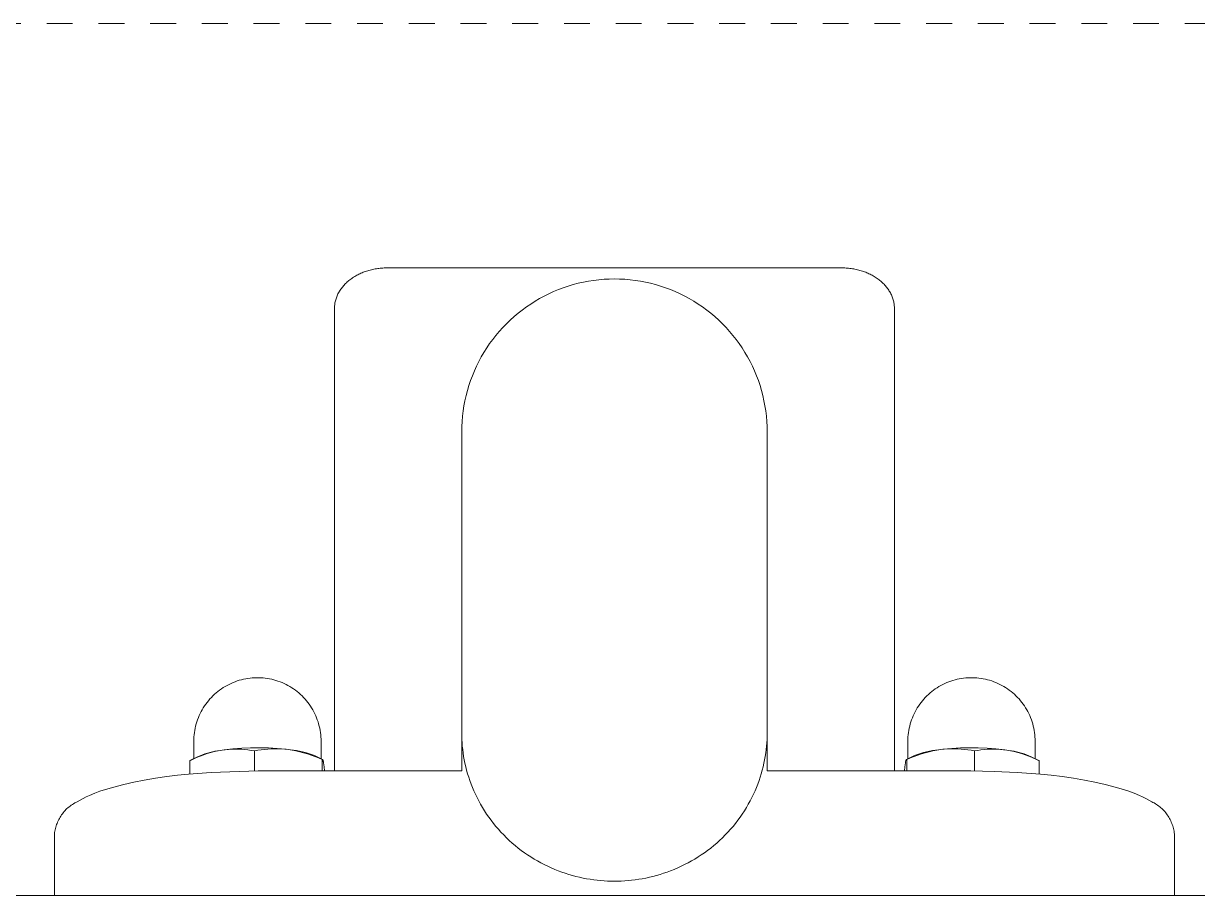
# Model space of a CAD drawing. Header units: inches. Extents: x -9 to 187, y -3 to 135.
# Drawn here: x 43 to 47.539, y 72.326 to 75.696 of the extents above; entities that cross this region are included whole.
import ezdxf

# ---------------------------------------------------------------- set-up
doc = ezdxf.new("R2010")
doc.units = ezdxf.units.IN
doc.linetypes.add('HIDDEN', pattern=[1.905, 1.27, -0.635])
doc.layers.add('ZANO_R', color=7, linetype='Continuous', lineweight=0)
doc.layers.add('ZANO_R_przerywana', color=250, linetype='HIDDEN', lineweight=0)

msp = doc.modelspace()

# ---------------------------------------------------------------- linework, layer by layer
at = {"layer": 'ZANO_R'}
for p, q in [((44.26862, 74.71082), (44.27241, 74.71341)), ((44.27241, 74.71341), (44.27625, 74.71592)), ((44.27625, 74.71592), (44.28015, 74.71834)), ((44.28015, 74.71834), (44.28411, 74.72067)), ((44.28411, 74.72067), (44.28811, 74.72291)), ((44.28811, 74.72291), (44.29217, 74.72507)), ((44.29217, 74.72507), (44.29627, 74.72713)), ((44.29627, 74.72713), (44.30042, 74.72911)), ((44.30042, 74.72911), (44.30461, 74.731)), ((44.30461, 74.731), (44.30883, 74.73281)), ((44.30883, 74.73281), (44.3131, 74.73453)), ((44.3131, 74.73453), (44.31739, 74.73616)), ((44.31739, 74.73616), (44.32172, 74.73771)), ((44.32172, 74.73771), (44.32608, 74.73917)), ((44.32608, 74.73917), (44.33078, 74.74065)), ((44.33078, 74.74065), (44.3355, 74.74202)), ((44.3355, 74.74202), (44.34025, 74.7433)), ((44.34025, 74.7433), (44.34503, 74.74449)), ((44.34503, 74.74449), (44.34983, 74.74557)), ((44.34983, 74.74557), (44.35465, 74.74656)), ((44.35465, 74.74656), (44.35949, 74.74746)), ((44.35949, 74.74746), (44.36434, 74.74826)), ((44.36434, 74.74826), (44.36921, 74.74896)), ((44.36921, 74.74896), (44.3741, 74.74957)), ((44.3741, 74.74957), (44.37899, 74.75009)), ((44.37899, 74.75009), (44.3839, 74.75051)), ((44.3839, 74.75051), (44.38881, 74.75084)), ((44.38881, 74.75084), (44.39372, 74.75107)), ((44.39372, 74.75107), (44.39865, 74.75121)), ((44.39865, 74.75121), (44.40357, 74.75126)), ((44.40357, 74.75126), (44.61264, 74.75126)), ((44.61264, 74.75126), (44.65083, 74.75126)), ((44.65083, 74.75126), (45.91816, 74.75126)), ((45.91816, 74.75126), (45.95636, 74.75126)), ((45.95636, 74.75126), (46.16542, 74.75126)), ((46.16542, 74.75126), (46.17035, 74.75122)), ((46.17035, 74.75122), (46.17527, 74.75108)), ((46.17527, 74.75108), (46.1802, 74.75085)), ((46.1802, 74.75085), (46.18511, 74.75052)), ((46.18511, 74.75052), (46.19002, 74.75009)), ((46.19002, 74.75009), (46.19493, 74.74957)), ((46.19493, 74.74957), (46.19982, 74.74896)), ((46.19982, 74.74896), (46.20469, 74.74825)), ((46.20469, 74.74825), (46.20955, 74.74745)), ((46.20955, 74.74745), (46.21438, 74.74655)), ((46.21438, 74.74655), (46.21919, 74.74556)), ((46.21919, 74.74556), (46.22399, 74.74448)), ((46.22399, 74.74448), (46.22876, 74.7433)), ((46.22876, 74.7433), (46.2335, 74.74202)), ((46.2335, 74.74202), (46.23822, 74.74065)), ((46.23822, 74.74065), (46.24292, 74.73918)), ((46.24292, 74.73918), (46.24727, 74.73771)), ((46.24727, 74.73771), (46.2516, 74.73617)), ((46.2516, 74.73617), (46.2559, 74.73453)), ((46.2559, 74.73453), (46.26016, 74.73281)), ((46.26016, 74.73281), (46.26439, 74.73101)), ((46.26439, 74.73101), (46.26857, 74.72911)), ((46.26857, 74.72911), (46.27272, 74.72713)), ((46.27272, 74.72713), (46.27682, 74.72507)), ((46.27682, 74.72507), (46.28088, 74.72291)), ((46.28088, 74.72291), (46.28489, 74.72067)), ((46.28489, 74.72067), (46.28884, 74.71834)), ((46.28884, 74.71834), (46.29275, 74.71592)), ((46.29275, 74.71592), (46.29659, 74.71341)), ((46.29659, 74.71341), (46.30038, 74.71082)), ((44.22397, 74.66544), (44.2263, 74.6689)), ((44.2263, 74.6689), (44.22873, 74.6723)), ((44.22873, 74.6723), (44.23125, 74.67563)), ((44.23125, 74.67563), (44.23386, 74.67889)), ((44.23386, 74.67889), (44.23656, 74.68207)), ((44.23656, 74.68207), (44.23938, 74.68525)), ((44.23938, 74.68525), (44.24229, 74.68834)), ((44.24229, 74.68834), (44.24527, 74.69137)), ((44.24527, 74.69137), (44.24833, 74.69432)), ((44.24833, 74.69432), (44.25146, 74.69719)), ((44.25146, 74.69719), (44.25466, 74.69999)), ((44.25466, 74.69999), (44.25792, 74.70271)), ((44.25792, 74.70271), (44.26124, 74.70536)), ((44.26124, 74.70536), (44.2649, 74.70813)), ((44.2649, 74.70813), (44.26862, 74.71082)), ((45.04924, 74.65975), (45.06786, 74.66747)), ((45.06786, 74.66747), (45.08675, 74.67454)), ((45.08675, 74.67454), (45.10586, 74.68097)), ((45.10586, 74.68097), (45.12518, 74.68674)), ((45.12518, 74.68674), (45.14468, 74.69185)), ((45.14468, 74.69185), (45.16435, 74.69629)), ((45.16435, 74.69629), (45.18416, 74.70005)), ((45.18416, 74.70005), (45.20409, 74.70314)), ((45.20409, 74.70314), (45.22411, 74.70554)), ((45.22411, 74.70554), (45.2442, 74.70726)), ((45.2442, 74.70726), (45.26434, 74.7083)), ((45.26434, 74.7083), (45.2845, 74.70864)), ((45.2845, 74.70864), (45.30466, 74.7083)), ((45.30466, 74.7083), (45.3248, 74.70726)), ((45.3248, 74.70726), (45.34489, 74.70554)), ((45.34489, 74.70554), (45.36491, 74.70314)), ((45.36491, 74.70314), (45.38483, 74.70005)), ((45.38483, 74.70005), (45.40464, 74.69629)), ((45.40464, 74.69629), (45.42431, 74.69185)), ((45.42431, 74.69185), (45.44382, 74.68674)), ((45.44382, 74.68674), (45.46314, 74.68097)), ((45.46314, 74.68097), (45.48225, 74.67454)), ((45.48225, 74.67454), (45.50113, 74.66747)), ((45.50113, 74.66747), (45.51976, 74.65975)), ((46.30038, 74.71082), (46.3041, 74.70813)), ((46.3041, 74.70813), (46.30776, 74.70535)), ((46.30776, 74.70535), (46.31108, 74.70271)), ((46.31108, 74.70271), (46.31434, 74.69999)), ((46.31434, 74.69999), (46.31754, 74.69719)), ((46.31754, 74.69719), (46.32067, 74.69432)), ((46.32067, 74.69432), (46.32372, 74.69137)), ((46.32372, 74.69137), (46.32671, 74.68835)), ((46.32671, 74.68835), (46.32961, 74.68525)), ((46.32961, 74.68525), (46.33244, 74.68208)), ((46.33244, 74.68208), (46.33513, 74.67889)), ((46.33513, 74.67889), (46.33774, 74.67563)), ((46.33774, 74.67563), (46.34026, 74.6723)), ((46.34026, 74.6723), (46.34269, 74.6689)), ((46.34269, 74.6689), (46.34502, 74.66544)), ((44.20488, 74.62084), (44.20579, 74.62462)), ((44.20579, 74.62462), (44.20685, 74.62853)), ((44.20685, 74.62853), (44.20804, 74.63239)), ((44.20804, 74.63239), (44.20934, 74.63622)), ((44.20934, 74.63622), (44.21077, 74.64001)), ((44.21077, 74.64001), (44.21231, 74.64375)), ((44.21231, 74.64375), (44.21396, 74.64745)), ((44.21396, 74.64745), (44.21571, 74.65109)), ((44.21571, 74.65109), (44.21758, 74.65469)), ((44.21758, 74.65469), (44.2196, 74.65833)), ((44.2196, 74.65833), (44.22174, 74.66192)), ((44.22174, 74.66192), (44.22397, 74.66544)), ((44.96063, 74.6119), (44.97767, 74.62267)), ((44.97767, 74.62267), (44.99508, 74.63285)), ((44.99508, 74.63285), (45.01282, 74.64244)), ((45.01282, 74.64244), (45.03088, 74.6514)), ((45.03088, 74.6514), (45.04924, 74.65975)), ((45.51976, 74.65975), (45.53811, 74.6514)), ((45.53811, 74.6514), (45.55617, 74.64244)), ((45.55617, 74.64244), (45.57392, 74.63285)), ((45.57392, 74.63285), (45.59132, 74.62267)), ((45.59132, 74.62267), (45.60837, 74.6119)), ((46.34502, 74.66544), (46.34726, 74.66192)), ((46.34726, 74.66192), (46.34939, 74.65833)), ((46.34939, 74.65833), (46.35142, 74.65469)), ((46.35142, 74.65469), (46.35328, 74.65109)), ((46.35328, 74.65109), (46.35504, 74.64745)), ((46.35504, 74.64745), (46.35669, 74.64375)), ((46.35669, 74.64375), (46.35823, 74.64001)), ((46.35823, 74.64001), (46.35965, 74.63622)), ((46.35965, 74.63622), (46.36096, 74.63239)), ((46.36096, 74.63239), (46.36214, 74.62853)), ((46.36214, 74.62853), (46.36321, 74.62462)), ((46.36321, 74.62462), (46.36411, 74.62084)), ((44.20188, 74.59379), (44.20195, 74.59769)), ((44.20188, 73.37339), (44.20188, 74.59379)), ((44.20195, 74.59769), (44.20214, 74.60158)), ((44.20214, 74.60158), (44.20244, 74.60546)), ((44.20244, 74.60546), (44.20287, 74.60933)), ((44.20287, 74.60933), (44.20342, 74.61318)), ((44.20342, 74.61318), (44.20409, 74.61702)), ((44.20409, 74.61702), (44.20488, 74.62084)), ((44.91183, 74.57619), (44.92769, 74.58865)), ((44.92769, 74.58865), (44.94396, 74.60056)), ((44.94396, 74.60056), (44.96063, 74.6119)), ((45.60837, 74.6119), (45.62504, 74.60056)), ((45.62504, 74.60056), (45.64131, 74.58865)), ((45.64131, 74.58865), (45.65716, 74.57619)), ((46.36411, 74.62084), (46.3649, 74.61702)), ((46.3649, 74.61702), (46.36557, 74.61318)), ((46.36557, 74.61318), (46.36612, 74.60933)), ((46.36612, 74.60933), (46.36655, 74.60546)), ((46.36655, 74.60546), (46.36686, 74.60158)), ((46.36686, 74.60158), (46.36705, 74.59769)), ((46.36705, 74.59769), (46.36711, 74.59379)), ((46.36711, 73.37339), (46.36711, 74.59379)), ((44.85293, 74.52118), (44.86694, 74.53568)), ((44.86694, 74.53568), (44.88144, 74.5497)), ((44.88144, 74.5497), (44.89641, 74.5632)), ((44.89641, 74.5632), (44.91183, 74.57619)), ((45.65716, 74.57619), (45.67259, 74.5632)), ((45.67259, 74.5632), (45.68756, 74.5497)), ((45.68756, 74.5497), (45.70205, 74.53568)), ((45.70205, 74.53568), (45.71607, 74.52118)), ((44.81397, 74.47494), (44.82643, 74.49079)), ((44.82643, 74.49079), (44.83942, 74.50621)), ((44.83942, 74.50621), (44.85293, 74.52118)), ((45.71607, 74.52118), (45.72958, 74.50621)), ((45.72958, 74.50621), (45.74257, 74.49079)), ((45.74257, 74.49079), (45.75502, 74.47494)), ((44.77995, 74.42495), (44.79072, 74.44199)), ((44.79072, 74.44199), (44.80206, 74.45866)), ((44.80206, 74.45866), (44.81397, 74.47494)), ((45.75502, 74.47494), (45.76693, 74.45866)), ((45.76693, 74.45866), (45.77828, 74.44199)), ((45.77828, 74.44199), (45.78905, 74.42495)), ((44.76019, 74.3898), (44.76977, 74.40754)), ((44.76977, 74.40754), (44.77995, 74.42495)), ((45.78905, 74.42495), (45.79923, 74.40754)), ((45.79923, 74.40754), (45.80881, 74.3898)), ((44.73515, 74.33476), (44.74287, 74.35339)), ((44.74287, 74.35339), (44.75122, 74.37174)), ((44.75122, 74.37174), (44.76019, 74.3898)), ((45.80881, 74.3898), (45.81778, 74.37174)), ((45.81778, 74.37174), (45.82613, 74.35339)), ((45.82613, 74.35339), (45.83384, 74.33476)), ((44.72165, 74.29676), (44.72808, 74.31588)), ((44.72808, 74.31588), (44.73515, 74.33476)), ((45.83384, 74.33476), (45.84092, 74.31588)), ((45.84092, 74.31588), (45.84734, 74.29676)), ((44.71077, 74.25794), (44.71588, 74.27744)), ((44.71588, 74.27744), (44.72165, 74.29676)), ((45.84734, 74.29676), (45.85312, 74.27744)), ((45.85312, 74.27744), (45.85822, 74.25794)), ((44.69948, 74.19853), (44.70257, 74.21846)), ((44.70257, 74.21846), (44.70633, 74.23827)), ((44.70633, 74.23827), (44.71077, 74.25794)), ((45.85822, 74.25794), (45.86266, 74.23827)), ((45.86266, 74.23827), (45.86643, 74.21846)), ((45.86643, 74.21846), (45.86951, 74.19853)), ((44.69536, 74.15842), (44.69708, 74.17851)), ((44.69708, 74.17851), (44.69948, 74.19853)), ((45.86951, 74.19853), (45.87192, 74.17851)), ((45.87192, 74.17851), (45.87364, 74.15842)), ((44.69398, 74.11813), (44.69433, 74.13829)), ((44.69433, 74.13829), (44.69536, 74.15842)), ((45.87364, 74.15842), (45.87467, 74.13829)), ((45.87467, 74.13829), (45.87501, 74.11813)), ((44.69398, 74.11813), (44.69398, 74.11805)), ((44.69398, 74.11807), (44.69398, 74.11679)), ((44.69398, 74.11679), (44.69398, 74.11664)), ((44.69398, 74.11664), (44.69398, 74.11612)), ((44.69398, 74.11612), (44.69398, 74.11604)), ((44.69398, 74.11604), (44.69398, 74.11513)), ((44.69398, 74.11513), (44.69398, 74.1128)), ((44.69398, 74.1128), (44.69398, 72.95438)), ((45.87501, 74.11809), (45.87501, 74.11805)), ((45.87501, 74.11807), (45.87501, 74.11679)), ((45.87501, 74.11679), (45.87501, 74.11664)), ((45.87501, 74.11664), (45.87501, 74.11612)), ((45.87501, 74.11612), (45.87501, 74.11604)), ((45.87501, 74.11604), (45.87501, 74.11513)), ((45.87501, 74.11513), (45.87501, 74.1128)), ((45.87501, 74.1128), (45.87501, 72.95438)), ((44.20188, 72.80698), (44.20188, 73.37339)), ((46.36711, 72.80698), (46.36711, 73.37339)), ((43.75808, 73.11967), (43.76502, 73.12461)), ((43.76502, 73.12461), (43.77214, 73.12931)), ((43.77214, 73.12931), (43.77941, 73.13376)), ((43.77941, 73.13376), (43.78683, 73.13795)), ((43.78683, 73.13795), (43.79439, 73.14188)), ((43.79439, 73.14188), (43.80208, 73.14555)), ((43.80208, 73.14555), (43.80989, 73.14895)), ((43.80989, 73.14895), (43.81782, 73.15208)), ((43.81782, 73.15208), (43.82585, 73.15493)), ((43.82585, 73.15493), (43.83397, 73.1575)), ((43.83397, 73.1575), (43.84218, 73.15979)), ((43.84218, 73.15979), (43.85047, 73.16179)), ((43.85047, 73.16179), (43.85882, 73.16351)), ((43.85882, 73.16351), (43.86722, 73.16493)), ((43.86722, 73.16493), (43.87557, 73.16606)), ((43.87557, 73.16606), (43.88396, 73.16689)), ((43.88396, 73.16689), (43.89237, 73.16744)), ((43.89237, 73.16744), (43.9008, 73.1677)), ((43.9008, 73.1677), (43.90923, 73.16767)), ((43.90923, 73.16767), (43.91765, 73.16735)), ((43.91765, 73.16735), (43.92606, 73.16674)), ((43.92606, 73.16674), (43.93444, 73.16585)), ((43.93444, 73.16585), (43.94279, 73.16467)), ((43.94279, 73.16467), (43.95109, 73.1632)), ((43.95109, 73.1632), (43.95934, 73.16145)), ((43.95934, 73.16145), (43.96752, 73.15942)), ((43.96752, 73.15942), (43.97563, 73.15711)), ((43.97563, 73.15711), (43.98365, 73.15452)), ((43.98365, 73.15452), (43.99158, 73.15166)), ((43.99158, 73.15166), (43.99946, 73.14851)), ((43.99946, 73.14851), (44.00723, 73.14509)), ((44.00723, 73.14509), (44.01487, 73.1414)), ((44.01487, 73.1414), (44.02239, 73.13745)), ((44.02239, 73.13745), (44.02976, 73.13324)), ((44.02976, 73.13324), (44.03698, 73.12878)), ((44.03698, 73.12878), (44.04405, 73.12408)), ((44.04405, 73.12408), (44.05094, 73.11913)), ((46.51805, 73.11913), (46.52495, 73.12408)), ((46.52495, 73.12408), (46.53201, 73.12878)), ((46.53201, 73.12878), (46.53924, 73.13324)), ((46.53924, 73.13324), (46.54661, 73.13745)), ((46.54661, 73.13745), (46.55412, 73.1414)), ((46.55412, 73.1414), (46.56177, 73.14509)), ((46.56177, 73.14509), (46.56953, 73.14851)), ((46.56953, 73.14851), (46.57741, 73.15166)), ((46.57741, 73.15166), (46.58534, 73.15452)), ((46.58534, 73.15452), (46.59337, 73.15711)), ((46.59337, 73.15711), (46.60147, 73.15942)), ((46.60147, 73.15942), (46.60966, 73.16145)), ((46.60966, 73.16145), (46.6179, 73.1632)), ((46.6179, 73.1632), (46.6262, 73.16467)), ((46.6262, 73.16467), (46.63455, 73.16585)), ((46.63455, 73.16585), (46.64293, 73.16674)), ((46.64293, 73.16674), (46.65134, 73.16735)), ((46.65134, 73.16735), (46.65977, 73.16767)), ((46.65977, 73.16767), (46.6682, 73.1677)), ((46.6682, 73.1677), (46.67662, 73.16744)), ((46.67662, 73.16744), (46.68503, 73.16689)), ((46.68503, 73.16689), (46.69342, 73.16606)), ((46.69342, 73.16606), (46.70178, 73.16493)), ((46.70178, 73.16493), (46.71018, 73.16351)), ((46.71018, 73.16351), (46.71853, 73.16179)), ((46.71853, 73.16179), (46.72681, 73.15979)), ((46.72681, 73.15979), (46.73502, 73.1575)), ((46.73502, 73.1575), (46.74314, 73.15493)), ((46.74314, 73.15493), (46.75118, 73.15208)), ((46.75118, 73.15208), (46.7591, 73.14895)), ((46.7591, 73.14895), (46.76692, 73.14555)), ((46.76692, 73.14555), (46.77461, 73.14188)), ((46.77461, 73.14188), (46.78217, 73.13795)), ((46.78217, 73.13795), (46.78959, 73.13376)), ((46.78959, 73.13376), (46.79686, 73.12931)), ((46.79686, 73.12931), (46.80397, 73.12461)), ((46.80397, 73.12461), (46.81092, 73.11967)), ((43.70948, 73.07216), (43.71481, 73.07881)), ((43.71481, 73.07881), (43.72037, 73.08528)), ((43.72037, 73.08528), (43.72614, 73.09154)), ((43.72614, 73.09154), (43.73213, 73.0976)), ((43.73213, 73.0976), (43.73833, 73.10346)), ((43.73833, 73.10346), (43.74472, 73.10909)), ((43.74472, 73.10909), (43.75131, 73.1145)), ((43.75131, 73.1145), (43.75808, 73.11967)), ((44.05094, 73.11913), (44.05767, 73.11395)), ((44.05767, 73.11395), (44.06421, 73.10854)), ((44.06421, 73.10854), (44.07056, 73.10291)), ((44.07056, 73.10291), (44.07671, 73.09706)), ((44.07671, 73.09706), (44.08266, 73.091)), ((44.08266, 73.091), (44.08839, 73.08474)), ((44.08839, 73.08474), (44.09391, 73.07829)), ((46.47509, 73.07829), (46.4806, 73.08474)), ((46.4806, 73.08474), (46.48634, 73.091)), ((46.48634, 73.091), (46.49228, 73.09706)), ((46.49228, 73.09706), (46.49844, 73.10291)), ((46.49844, 73.10291), (46.50479, 73.10854)), ((46.50479, 73.10854), (46.51133, 73.11395)), ((46.51133, 73.11395), (46.51805, 73.11913)), ((46.81092, 73.11967), (46.81768, 73.1145)), ((46.81768, 73.1145), (46.82427, 73.10909)), ((46.82427, 73.10909), (46.83067, 73.10346)), ((46.83067, 73.10346), (46.83686, 73.0976)), ((46.83686, 73.0976), (46.84285, 73.09154)), ((46.84285, 73.09154), (46.84863, 73.08528)), ((46.84863, 73.08528), (46.85418, 73.07881)), ((46.85418, 73.07881), (46.85951, 73.07216)), ((43.68262, 73.02876), (43.68646, 73.03637)), ((43.68646, 73.03637), (43.69057, 73.04384)), ((43.69057, 73.04384), (43.69492, 73.05116)), ((43.69492, 73.05116), (43.69953, 73.05833)), ((43.69953, 73.05833), (43.70439, 73.06533)), ((43.70439, 73.06533), (43.70948, 73.07216)), ((44.09391, 73.07829), (44.0992, 73.07165)), ((44.0992, 73.07165), (44.10425, 73.06483)), ((44.10425, 73.06483), (44.10907, 73.05785)), ((44.10907, 73.05785), (44.11365, 73.0507)), ((44.11365, 73.0507), (44.11797, 73.04339)), ((44.11797, 73.04339), (44.12205, 73.03595)), ((44.12205, 73.03595), (44.12586, 73.02836)), ((46.44314, 73.02836), (46.44695, 73.03595)), ((46.44695, 73.03595), (46.45102, 73.04339)), ((46.45102, 73.04339), (46.45535, 73.0507)), ((46.45535, 73.0507), (46.45992, 73.05785)), ((46.45992, 73.05785), (46.46474, 73.06483)), ((46.46474, 73.06483), (46.4698, 73.07165)), ((46.4698, 73.07165), (46.47509, 73.07829)), ((46.85951, 73.07216), (46.86461, 73.06533)), ((46.86461, 73.06533), (46.86946, 73.05833)), ((46.86946, 73.05833), (46.87407, 73.05116)), ((46.87407, 73.05116), (46.87843, 73.04384)), ((46.87843, 73.04384), (46.88253, 73.03637)), ((46.88253, 73.03637), (46.88637, 73.02876)), ((43.66529, 72.98075), (43.66748, 72.98898)), ((43.66748, 72.98898), (43.66995, 72.99714)), ((43.66995, 72.99714), (43.67271, 73.0052)), ((43.67271, 73.0052), (43.67574, 73.01317)), ((43.67574, 73.01317), (43.67905, 73.02102)), ((43.67905, 73.02102), (43.68262, 73.02876)), ((44.12586, 73.02836), (44.12941, 73.02065)), ((44.12941, 73.02065), (44.13269, 73.01282)), ((44.13269, 73.01282), (44.13569, 73.00488)), ((44.13569, 73.00488), (44.13843, 72.99685)), ((44.13843, 72.99685), (44.14088, 72.98872)), ((44.14088, 72.98872), (44.14305, 72.98052)), ((46.42594, 72.98052), (46.42811, 72.98872)), ((46.42811, 72.98872), (46.43057, 72.99685)), ((46.43057, 72.99685), (46.4333, 73.00488)), ((46.4333, 73.00488), (46.43631, 73.01282)), ((46.43631, 73.01282), (46.43959, 73.02065)), ((46.43959, 73.02065), (46.44314, 73.02836)), ((46.88637, 73.02876), (46.88995, 73.02102)), ((46.88995, 73.02102), (46.89325, 73.01317)), ((46.89325, 73.01317), (46.89629, 73.0052)), ((46.89629, 73.0052), (46.89904, 72.99714)), ((46.89904, 72.99714), (46.90151, 72.98898)), ((46.90151, 72.98898), (46.9037, 72.98075)), ((43.65869, 72.9387), (43.65942, 72.94719)), ((43.65942, 72.94719), (43.66045, 72.95565)), ((43.66045, 72.95565), (43.66178, 72.96407)), ((43.66178, 72.96407), (43.66339, 72.97244)), ((43.66339, 72.97244), (43.66529, 72.98075)), ((44.14305, 72.98052), (44.14494, 72.97224)), ((44.14494, 72.97224), (44.14654, 72.96391)), ((44.14654, 72.96391), (44.14785, 72.95552)), ((44.14785, 72.95552), (44.14888, 72.94709)), ((44.14888, 72.94709), (44.14961, 72.93864)), ((44.69413, 72.94166), (44.69398, 72.95438)), ((44.69398, 72.80698), (44.69398, 72.94382)), ((45.87501, 72.95438), (45.87487, 72.94166)), ((45.87501, 72.80698), (45.87501, 72.94382)), ((46.41939, 72.93864), (46.42012, 72.94709)), ((46.42012, 72.94709), (46.42114, 72.95552)), ((46.42114, 72.95552), (46.42245, 72.96391)), ((46.42245, 72.96391), (46.42406, 72.97224)), ((46.42406, 72.97224), (46.42594, 72.98052)), ((46.9037, 72.98075), (46.9056, 72.97244)), ((46.9056, 72.97244), (46.90722, 72.96407)), ((46.90722, 72.96407), (46.90854, 72.95565)), ((46.90854, 72.95565), (46.90957, 72.94719)), ((46.90957, 72.94719), (46.91031, 72.9387)), ((43.6581, 72.92167), (43.65824, 72.93019)), ((43.6581, 72.85452), (43.6581, 72.92167)), ((43.65824, 72.93019), (43.65869, 72.9387)), ((43.87787, 72.89681), (43.91216, 72.89714)), ((43.91216, 72.89714), (43.94644, 72.8963)), ((44.14961, 72.93864), (44.15005, 72.93016)), ((44.15005, 72.93016), (44.15019, 72.92167)), ((44.15019, 72.92167), (44.15019, 72.85452)), ((44.69457, 72.92882), (44.69413, 72.94166)), ((44.69531, 72.91589), (44.69457, 72.92882)), ((44.69637, 72.90287), (44.69531, 72.91589)), ((44.69774, 72.88977), (44.69637, 72.90287)), ((45.87262, 72.90287), (45.87125, 72.88977)), ((45.87368, 72.91589), (45.87262, 72.90287)), ((45.87443, 72.92882), (45.87368, 72.91589)), ((45.87487, 72.94166), (45.87443, 72.92882)), ((46.4188, 72.92167), (46.41895, 72.93016)), ((46.4188, 72.85452), (46.4188, 72.92167)), ((46.41895, 72.93016), (46.41939, 72.93864)), ((46.65683, 72.89714), (46.62255, 72.8963)), ((46.69112, 72.89681), (46.65683, 72.89714)), ((46.91031, 72.9387), (46.91075, 72.93019)), ((46.91075, 72.93019), (46.9109, 72.92167)), ((46.9109, 72.92167), (46.9109, 72.85452)), ((43.65575, 72.85292), (43.64256, 72.84651)), ((43.6431, 72.84692), (43.67295, 72.86204)), ((43.66915, 72.85888), (43.65575, 72.85292)), ((43.68274, 72.8644), (43.66915, 72.85888)), ((43.67295, 72.86204), (43.68218, 72.86595)), ((43.68218, 72.86595), (43.69153, 72.86956)), ((43.69651, 72.86945), (43.68274, 72.8644)), ((43.69153, 72.86956), (43.70099, 72.87288)), ((43.71044, 72.87404), (43.69651, 72.86945)), ((43.70099, 72.87288), (43.71055, 72.8759)), ((43.72451, 72.87816), (43.71044, 72.87404)), ((43.71055, 72.8759), (43.7202, 72.87861)), ((43.7202, 72.87861), (43.72993, 72.88102)), ((43.73872, 72.8818), (43.72451, 72.87816)), ((43.72993, 72.88102), (43.73973, 72.88313)), ((43.75304, 72.88497), (43.73872, 72.8818)), ((43.73973, 72.88313), (43.7496, 72.88492)), ((43.7496, 72.88492), (43.75951, 72.8864)), ((43.76745, 72.88766), (43.75304, 72.88497)), ((43.77991, 72.88922), (43.76745, 72.88766)), ((43.77536, 72.88881), (43.80943, 72.89264)), ((43.79241, 72.89036), (43.77991, 72.88922)), ((43.80494, 72.89108), (43.79241, 72.89036)), ((43.81748, 72.89139), (43.80494, 72.89108)), ((43.80943, 72.89264), (43.84362, 72.89531)), ((43.83004, 72.89127), (43.81748, 72.89139)), ((43.84258, 72.89074), (43.83004, 72.89127)), ((43.85509, 72.88979), (43.84258, 72.89074)), ((43.84362, 72.89531), (43.87787, 72.89681)), ((43.86757, 72.88842), (43.85509, 72.88979)), ((43.87999, 72.88663), (43.86757, 72.88842)), ((43.89235, 72.88443), (43.87999, 72.88663)), ((43.90526, 72.88687), (43.89235, 72.88443)), ((43.89235, 72.88443), (43.89235, 72.80695)), ((43.91825, 72.8889), (43.90526, 72.88687)), ((43.9313, 72.89051), (43.91825, 72.8889)), ((43.94439, 72.89171), (43.9313, 72.89051)), ((43.95752, 72.89249), (43.94439, 72.89171)), ((43.94644, 72.8963), (43.98067, 72.89429)), ((43.97066, 72.89285), (43.95752, 72.89249)), ((43.9838, 72.89279), (43.97066, 72.89285)), ((43.98067, 72.89429), (44.01481, 72.89111)), ((43.99694, 72.89232), (43.9838, 72.89279)), ((44.01006, 72.89142), (43.99694, 72.89232)), ((44.02314, 72.89011), (44.01006, 72.89142)), ((44.03816, 72.88773), (44.02314, 72.89011)), ((44.03149, 72.88901), (44.04337, 72.88758)), ((44.0531, 72.88486), (44.03816, 72.88773)), ((44.04337, 72.88758), (44.0552, 72.88576)), ((44.06793, 72.88151), (44.0531, 72.88486)), ((44.0552, 72.88576), (44.06696, 72.88354)), ((44.06696, 72.88354), (44.07863, 72.88092)), ((44.08265, 72.87767), (44.06793, 72.88151)), ((44.07863, 72.88092), (44.09021, 72.87791)), ((44.09723, 72.87336), (44.08265, 72.87767)), ((44.09021, 72.87791), (44.10169, 72.87452)), ((44.11167, 72.86857), (44.09723, 72.87336)), ((44.10169, 72.87452), (44.11304, 72.87074)), ((44.12594, 72.86332), (44.11167, 72.86857)), ((44.11304, 72.87074), (44.12426, 72.86657)), ((44.12426, 72.86657), (44.13533, 72.86204)), ((44.14003, 72.8576), (44.12594, 72.86332)), ((44.13533, 72.86204), (44.15538, 72.85189)), ((44.15393, 72.85142), (44.14003, 72.8576)), ((44.15429, 72.85172), (44.15425, 72.85169)), ((44.15434, 72.85175), (44.15429, 72.85172)), ((44.15438, 72.85178), (44.15434, 72.85175)), ((44.15443, 72.85181), (44.15438, 72.85178)), ((44.15447, 72.85183), (44.15443, 72.85181)), ((44.1545, 72.85184), (44.15447, 72.85183)), ((44.15452, 72.85185), (44.1545, 72.85184)), ((44.15454, 72.85186), (44.15452, 72.85185)), ((44.15456, 72.85187), (44.15454, 72.85186)), ((44.15459, 72.85188), (44.15456, 72.85187)), ((44.15461, 72.85189), (44.15459, 72.85188)), ((44.15463, 72.8519), (44.15461, 72.85189)), ((44.15465, 72.85191), (44.15463, 72.8519)), ((44.15468, 72.85191), (44.15465, 72.85191)), ((44.1547, 72.85192), (44.15468, 72.85191)), ((44.15472, 72.85193), (44.1547, 72.85192)), ((44.15475, 72.85193), (44.15472, 72.85193)), ((44.15477, 72.85194), (44.15475, 72.85193)), ((44.15479, 72.85194), (44.15477, 72.85194)), ((44.15481, 72.85195), (44.15479, 72.85194)), ((44.15484, 72.85195), (44.15481, 72.85195)), ((44.15486, 72.85195), (44.15484, 72.85195)), ((44.15488, 72.85196), (44.15486, 72.85195)), ((44.1549, 72.85196), (44.15488, 72.85196)), ((44.15493, 72.85196), (44.1549, 72.85196)), ((44.15495, 72.85196), (44.15493, 72.85196)), ((44.15497, 72.85196), (44.15495, 72.85196)), ((44.155, 72.85196), (44.15497, 72.85196)), ((44.15502, 72.85196), (44.155, 72.85196)), ((44.15504, 72.85196), (44.15502, 72.85196)), ((44.15506, 72.85196), (44.15504, 72.85196)), ((44.15509, 72.85196), (44.15506, 72.85196)), ((44.15511, 72.85196), (44.15509, 72.85196)), ((44.15513, 72.85195), (44.15511, 72.85196)), ((44.15515, 72.85195), (44.15513, 72.85195)), ((44.15518, 72.85194), (44.15515, 72.85195)), ((44.1552, 72.85194), (44.15518, 72.85194)), ((44.15522, 72.85194), (44.1552, 72.85194)), ((44.15525, 72.85193), (44.15522, 72.85194)), ((44.15527, 72.85192), (44.15525, 72.85193)), ((44.15529, 72.85192), (44.15527, 72.85192)), ((44.15531, 72.85191), (44.15529, 72.85192)), ((44.15534, 72.8519), (44.15531, 72.85191)), ((44.15536, 72.85189), (44.15534, 72.8519)), ((44.15538, 72.85188), (44.15536, 72.85189)), ((44.1554, 72.85187), (44.15538, 72.85188)), ((44.15543, 72.85186), (44.1554, 72.85187)), ((44.15545, 72.85185), (44.15543, 72.85186)), ((44.15547, 72.85184), (44.15545, 72.85185)), ((44.1555, 72.85183), (44.15547, 72.85184)), ((44.15552, 72.85182), (44.1555, 72.85183)), ((44.15554, 72.8518), (44.15552, 72.85182)), ((44.15556, 72.85179), (44.15554, 72.8518)), ((44.15559, 72.85178), (44.15556, 72.85179)), ((44.15561, 72.85176), (44.15559, 72.85178)), ((44.15566, 72.85173), (44.15561, 72.85176)), ((44.1557, 72.8517), (44.15566, 72.85173)), ((44.69944, 72.87659), (44.69774, 72.88977)), ((44.70147, 72.86336), (44.69944, 72.87659)), ((44.70384, 72.85007), (44.70147, 72.86336)), ((45.86752, 72.86336), (45.86515, 72.85007)), ((45.86955, 72.87659), (45.86752, 72.86336)), ((45.87125, 72.88977), (45.86955, 72.87659)), ((46.41329, 72.8517), (46.41334, 72.85173)), ((46.41334, 72.85173), (46.41338, 72.85176)), ((46.41338, 72.85176), (46.41341, 72.85178)), ((46.41341, 72.85178), (46.41343, 72.85179)), ((46.41343, 72.85179), (46.41345, 72.8518)), ((46.41345, 72.8518), (46.41348, 72.85182)), ((46.41348, 72.85182), (46.4135, 72.85183)), ((46.4135, 72.85183), (46.41352, 72.85184)), ((46.41352, 72.85184), (46.41354, 72.85185)), ((46.41354, 72.85185), (46.41357, 72.85186)), ((46.41357, 72.85186), (46.41359, 72.85187)), ((46.41359, 72.85187), (46.41361, 72.85188)), ((46.41361, 72.85189), (46.43366, 72.86204)), ((46.41361, 72.85188), (46.41364, 72.85189)), ((46.41364, 72.85189), (46.41366, 72.8519)), ((46.41366, 72.8519), (46.41368, 72.85191)), ((46.41368, 72.85191), (46.4137, 72.85192)), ((46.4137, 72.85192), (46.41373, 72.85192)), ((46.41373, 72.85192), (46.41375, 72.85193)), ((46.41375, 72.85193), (46.41377, 72.85194)), ((46.41377, 72.85194), (46.41379, 72.85194)), ((46.41379, 72.85194), (46.41382, 72.85194)), ((46.41382, 72.85194), (46.41384, 72.85195)), ((46.41384, 72.85195), (46.41386, 72.85195)), ((46.41386, 72.85195), (46.41389, 72.85196)), ((46.41389, 72.85196), (46.41391, 72.85196)), ((46.41391, 72.85196), (46.41393, 72.85196)), ((46.41393, 72.85196), (46.41395, 72.85196)), ((46.41395, 72.85196), (46.41398, 72.85196)), ((46.41398, 72.85196), (46.414, 72.85196)), ((46.414, 72.85196), (46.41402, 72.85196)), ((46.41402, 72.85196), (46.41404, 72.85196)), ((46.41404, 72.85196), (46.41407, 72.85196)), ((46.41407, 72.85196), (46.41409, 72.85196)), ((46.41409, 72.85196), (46.41411, 72.85196)), ((46.41411, 72.85196), (46.41414, 72.85195)), ((46.41414, 72.85195), (46.41416, 72.85195)), ((46.41416, 72.85195), (46.41418, 72.85195)), ((46.41418, 72.85195), (46.4142, 72.85194)), ((46.4142, 72.85194), (46.41423, 72.85194)), ((46.41423, 72.85194), (46.41425, 72.85193)), ((46.41425, 72.85193), (46.41427, 72.85193)), ((46.41427, 72.85193), (46.41429, 72.85192)), ((46.41429, 72.85192), (46.41432, 72.85191)), ((46.41432, 72.85191), (46.41434, 72.85191)), ((46.41434, 72.85191), (46.41436, 72.8519)), ((46.41436, 72.8519), (46.41438, 72.85189)), ((46.41438, 72.85189), (46.41441, 72.85188)), ((46.41441, 72.85188), (46.41443, 72.85187)), ((46.41443, 72.85187), (46.41445, 72.85186)), ((46.41445, 72.85186), (46.41448, 72.85185)), ((46.41448, 72.85185), (46.4145, 72.85184)), ((46.4145, 72.85184), (46.41452, 72.85183)), ((46.41452, 72.85183), (46.41457, 72.85181)), ((46.41457, 72.85181), (46.41461, 72.85178)), ((46.41461, 72.85178), (46.41466, 72.85175)), ((46.41466, 72.85175), (46.4147, 72.85172)), ((46.4147, 72.85172), (46.41475, 72.85169)), ((46.41506, 72.85142), (46.42896, 72.8576)), ((46.42896, 72.8576), (46.44305, 72.86332)), ((46.44473, 72.86657), (46.43366, 72.86204)), ((46.44305, 72.86332), (46.45733, 72.86857)), ((46.45595, 72.87074), (46.44473, 72.86657)), ((46.46731, 72.87452), (46.45595, 72.87074)), ((46.45733, 72.86857), (46.47176, 72.87336)), ((46.47878, 72.87791), (46.46731, 72.87452)), ((46.47176, 72.87336), (46.48635, 72.87767)), ((46.49036, 72.88092), (46.47878, 72.87791)), ((46.48635, 72.87767), (46.50106, 72.88151)), ((46.50204, 72.88354), (46.49036, 72.88092)), ((46.50106, 72.88151), (46.5159, 72.88486)), ((46.5138, 72.88576), (46.50204, 72.88354)), ((46.52562, 72.88758), (46.5138, 72.88576)), ((46.5159, 72.88486), (46.53083, 72.88773)), ((46.53751, 72.88901), (46.52562, 72.88758)), ((46.53083, 72.88773), (46.54586, 72.89011)), ((46.54586, 72.89011), (46.55894, 72.89142)), ((46.58832, 72.89429), (46.55418, 72.89111)), ((46.55894, 72.89142), (46.57205, 72.89232)), ((46.57205, 72.89232), (46.58519, 72.89279)), ((46.58519, 72.89279), (46.59834, 72.89285)), ((46.62255, 72.8963), (46.58832, 72.89429)), ((46.59834, 72.89285), (46.61148, 72.89249)), ((46.61148, 72.89249), (46.6246, 72.89171)), ((46.6246, 72.89171), (46.63769, 72.89051)), ((46.63769, 72.89051), (46.65074, 72.8889)), ((46.65074, 72.8889), (46.66373, 72.88687)), ((46.66373, 72.88687), (46.67665, 72.88443)), ((46.67665, 72.88443), (46.689, 72.88663)), ((46.67665, 72.88443), (46.67665, 72.80695)), ((46.689, 72.88663), (46.70143, 72.88842)), ((46.72538, 72.89531), (46.69112, 72.89681)), ((46.70143, 72.88842), (46.7139, 72.88979)), ((46.7139, 72.88979), (46.72642, 72.89074)), ((46.75956, 72.89264), (46.72538, 72.89531)), ((46.72642, 72.89074), (46.73896, 72.89127)), ((46.73896, 72.89127), (46.75151, 72.89139)), ((46.75151, 72.89139), (46.76406, 72.89108)), ((46.79364, 72.88881), (46.75956, 72.89264)), ((46.76406, 72.89108), (46.77659, 72.89036)), ((46.77659, 72.89036), (46.78909, 72.88922)), ((46.78909, 72.88922), (46.80154, 72.88766)), ((46.80154, 72.88766), (46.81596, 72.88497)), ((46.8194, 72.88492), (46.80948, 72.8864)), ((46.81596, 72.88497), (46.83028, 72.8818)), ((46.82926, 72.88313), (46.8194, 72.88492)), ((46.83906, 72.88102), (46.82926, 72.88313)), ((46.83028, 72.8818), (46.84448, 72.87816)), ((46.84879, 72.87861), (46.83906, 72.88102)), ((46.84448, 72.87816), (46.85856, 72.87404)), ((46.85844, 72.8759), (46.84879, 72.87861)), ((46.868, 72.87288), (46.85844, 72.8759)), ((46.85856, 72.87404), (46.87249, 72.86945)), ((46.87746, 72.86956), (46.868, 72.87288)), ((46.87249, 72.86945), (46.88626, 72.8644)), ((46.88681, 72.86595), (46.87746, 72.86956)), ((46.88626, 72.8644), (46.89985, 72.85888)), ((46.89604, 72.86204), (46.88681, 72.86595)), ((46.89604, 72.86204), (46.92589, 72.84692)), ((46.89985, 72.85888), (46.91324, 72.85292)), ((46.91324, 72.85292), (46.92644, 72.84651)), ((43.64256, 72.84651), (43.6431, 72.84692)), ((43.64256, 72.79508), (43.64256, 72.84651)), ((43.64328, 72.847), (43.64368, 72.84705)), ((43.72539, 72.80147), (43.90663, 72.80698)), ((43.90663, 72.80698), (44.69398, 72.80698)), ((44.15398, 72.85146), (44.15393, 72.85142)), ((44.15393, 72.80698), (44.15393, 72.85142)), ((44.15402, 72.85151), (44.15398, 72.85146)), ((44.15407, 72.85155), (44.15402, 72.85151)), ((44.15411, 72.85159), (44.15407, 72.85155)), ((44.15416, 72.85162), (44.15411, 72.85159)), ((44.1542, 72.85166), (44.15416, 72.85162)), ((44.15425, 72.85169), (44.1542, 72.85166)), ((44.15575, 72.85166), (44.1557, 72.8517)), ((44.15579, 72.85162), (44.15575, 72.85166)), ((44.15584, 72.85158), (44.15579, 72.85162)), ((44.15588, 72.85154), (44.15584, 72.85158)), ((44.15593, 72.8515), (44.15588, 72.85154)), ((44.15597, 72.85145), (44.15593, 72.8515)), ((44.15602, 72.8514), (44.15597, 72.85145)), ((44.15607, 72.85135), (44.15602, 72.8514)), ((44.15611, 72.85129), (44.15607, 72.85135)), ((44.15616, 72.85124), (44.15611, 72.85129)), ((44.1562, 72.85118), (44.15616, 72.85124)), ((44.15625, 72.85112), (44.1562, 72.85118)), ((44.1563, 72.85105), (44.15625, 72.85112)), ((44.15639, 72.85092), (44.1563, 72.85105)), ((44.15648, 72.85077), (44.15639, 72.85092)), ((44.15657, 72.85062), (44.15648, 72.85077)), ((44.15666, 72.85045), (44.15657, 72.85062)), ((44.15675, 72.85028), (44.15666, 72.85045)), ((44.15685, 72.85009), (44.15675, 72.85028)), ((44.15694, 72.84989), (44.15685, 72.85009)), ((44.15703, 72.84969), (44.15694, 72.84989)), ((44.15722, 72.84924), (44.15703, 72.84969)), ((44.1574, 72.84875), (44.15722, 72.84924)), ((44.15759, 72.84822), (44.1574, 72.84875)), ((44.15777, 72.84764), (44.15759, 72.84822)), ((44.15796, 72.84701), (44.15777, 72.84764)), ((44.15833, 72.84563), (44.15796, 72.84701)), ((44.1587, 72.84405), (44.15833, 72.84563)), ((44.15908, 72.84227), (44.1587, 72.84405)), ((44.15983, 72.83814), (44.15908, 72.84227)), ((44.16193, 72.82259), (44.15983, 72.83814)), ((44.16351, 72.80698), (44.16193, 72.82259)), ((44.70655, 72.83675), (44.70384, 72.85007)), ((44.7096, 72.82339), (44.70655, 72.83675)), ((44.71301, 72.81002), (44.7096, 72.82339)), ((44.71678, 72.79665), (44.71301, 72.81002)), ((45.85598, 72.81002), (45.85222, 72.79665)), ((45.85939, 72.82339), (45.85598, 72.81002)), ((45.86245, 72.83675), (45.85939, 72.82339)), ((45.86515, 72.85007), (45.86245, 72.83675)), ((45.87501, 72.80698), (46.66237, 72.80698)), ((46.40548, 72.80698), (46.40706, 72.82259)), ((46.40706, 72.82259), (46.40916, 72.83814)), ((46.40916, 72.83814), (46.40992, 72.84227)), ((46.40992, 72.84227), (46.41029, 72.84405)), ((46.41029, 72.84405), (46.41067, 72.84563)), ((46.41067, 72.84563), (46.41104, 72.84701)), ((46.41104, 72.84701), (46.41122, 72.84764)), ((46.41122, 72.84764), (46.41141, 72.84822)), ((46.41141, 72.84822), (46.41159, 72.84875)), ((46.41159, 72.84875), (46.41178, 72.84924)), ((46.41178, 72.84924), (46.41196, 72.84969)), ((46.41196, 72.84969), (46.41206, 72.84989)), ((46.41206, 72.84989), (46.41215, 72.85009)), ((46.41215, 72.85009), (46.41224, 72.85028)), ((46.41224, 72.85028), (46.41233, 72.85045)), ((46.41233, 72.85045), (46.41242, 72.85062)), ((46.41242, 72.85062), (46.41252, 72.85077)), ((46.41252, 72.85077), (46.41261, 72.85092)), ((46.41261, 72.85092), (46.4127, 72.85105)), ((46.4127, 72.85105), (46.41274, 72.85112)), ((46.41274, 72.85112), (46.41279, 72.85118)), ((46.41279, 72.85118), (46.41284, 72.85124)), ((46.41284, 72.85124), (46.41288, 72.85129)), ((46.41288, 72.85129), (46.41293, 72.85135)), ((46.41293, 72.85135), (46.41297, 72.8514)), ((46.41297, 72.8514), (46.41302, 72.85145)), ((46.41302, 72.85145), (46.41307, 72.8515)), ((46.41307, 72.8515), (46.41311, 72.85154)), ((46.41311, 72.85154), (46.41316, 72.85158)), ((46.41316, 72.85158), (46.4132, 72.85162)), ((46.4132, 72.85162), (46.41325, 72.85166)), ((46.41325, 72.85166), (46.41329, 72.8517)), ((46.41475, 72.85169), (46.41479, 72.85166)), ((46.41479, 72.85166), (46.41484, 72.85162)), ((46.41484, 72.85162), (46.41488, 72.85159)), ((46.41488, 72.85159), (46.41493, 72.85155)), ((46.41493, 72.85155), (46.41497, 72.85151)), ((46.41497, 72.85151), (46.41502, 72.85146)), ((46.41502, 72.85146), (46.41506, 72.85142)), ((46.41506, 72.80698), (46.41506, 72.85142)), ((46.66237, 72.80698), (46.75211, 72.80567)), ((46.92571, 72.847), (46.92531, 72.84705)), ((46.92644, 72.84651), (46.92589, 72.84692)), ((46.92644, 72.79508), (46.92644, 72.84651)), ((43.38717, 72.75496), (43.42684, 72.76382)), ((43.42684, 72.76382), (43.46675, 72.77156)), ((43.46675, 72.77156), (43.5103, 72.77885)), ((43.5103, 72.77885), (43.554, 72.78513)), ((43.554, 72.78513), (43.59583, 72.79026)), ((43.59583, 72.79026), (43.63774, 72.79462)), ((43.63774, 72.79462), (43.72539, 72.80147)), ((44.7209, 72.78328), (44.71678, 72.79665)), ((44.72538, 72.76994), (44.7209, 72.78328)), ((44.73023, 72.75663), (44.72538, 72.76994)), ((45.84361, 72.76994), (45.83876, 72.75663)), ((45.8481, 72.78328), (45.84361, 72.76994)), ((45.85222, 72.79665), (45.8481, 72.78328)), ((46.75211, 72.80567), (46.84177, 72.80155)), ((46.84177, 72.80155), (46.93126, 72.79462)), ((46.93126, 72.79462), (46.97317, 72.79026)), ((46.97317, 72.79026), (47.015, 72.78513)), ((47.015, 72.78513), (47.0587, 72.77885)), ((47.0587, 72.77885), (47.10224, 72.77156)), ((47.10224, 72.77156), (47.14215, 72.76382)), ((47.14215, 72.76382), (47.18182, 72.75496)), ((43.25473, 72.71245), (43.27499, 72.72077)), ((43.27499, 72.72077), (43.29553, 72.72841)), ((43.29553, 72.72841), (43.31631, 72.73534)), ((43.31631, 72.73534), (43.33977, 72.74246)), ((43.33977, 72.74246), (43.36339, 72.74899)), ((43.36339, 72.74899), (43.38717, 72.75496)), ((44.73544, 72.74338), (44.73023, 72.75663)), ((44.74102, 72.73018), (44.73544, 72.74338)), ((44.74697, 72.71706), (44.74102, 72.73018)), ((44.75328, 72.70402), (44.74697, 72.71706)), ((45.82203, 72.71706), (45.81572, 72.70402)), ((45.82797, 72.73018), (45.82203, 72.71706)), ((45.83355, 72.74338), (45.82797, 72.73018)), ((45.83876, 72.75663), (45.83355, 72.74338)), ((47.18182, 72.75496), (47.2056, 72.74899)), ((47.2056, 72.74899), (47.22923, 72.74246)), ((47.22923, 72.74246), (47.25268, 72.73534)), ((47.25268, 72.73534), (47.27347, 72.72841)), ((47.27347, 72.72841), (47.294, 72.72077)), ((47.294, 72.72077), (47.31427, 72.71245)), ((43.17584, 72.66839), (43.18002, 72.67168)), ((43.18002, 72.67168), (43.18431, 72.67482)), ((43.18431, 72.67482), (43.1887, 72.67781)), ((43.1887, 72.67781), (43.1932, 72.68064)), ((43.1932, 72.68064), (43.19779, 72.68332)), ((43.19779, 72.68332), (43.20247, 72.68584)), ((43.20247, 72.68584), (43.20723, 72.6882)), ((43.20723, 72.6882), (43.21879, 72.69486)), ((43.21879, 72.69486), (43.23057, 72.70112)), ((43.23057, 72.70112), (43.24256, 72.70699)), ((43.24256, 72.70699), (43.25473, 72.71245)), ((44.75995, 72.6911), (44.75328, 72.70402)), ((44.76699, 72.67829), (44.75995, 72.6911)), ((44.77438, 72.66561), (44.76699, 72.67829)), ((45.80201, 72.67829), (45.79461, 72.66561)), ((45.80904, 72.6911), (45.80201, 72.67829)), ((45.81572, 72.70402), (45.80904, 72.6911)), ((47.31427, 72.71245), (47.32644, 72.70699)), ((47.32644, 72.70699), (47.33842, 72.70112)), ((47.33842, 72.70112), (47.3502, 72.69486)), ((47.3502, 72.69486), (47.36176, 72.6882)), ((47.36176, 72.6882), (47.36653, 72.68584)), ((47.36653, 72.68584), (47.37121, 72.68332)), ((47.37121, 72.68332), (47.3758, 72.68064)), ((47.3758, 72.68064), (47.38029, 72.67781)), ((47.38029, 72.67781), (47.38468, 72.67482)), ((47.38468, 72.67482), (47.38897, 72.67168)), ((47.38897, 72.67168), (47.39315, 72.66839)), ((43.1385, 72.62386), (43.14117, 72.62846)), ((43.14117, 72.62846), (43.14399, 72.63296)), ((43.14399, 72.63296), (43.14697, 72.63736)), ((43.14697, 72.63736), (43.1501, 72.64166)), ((43.1501, 72.64166), (43.15337, 72.64585)), ((43.15337, 72.64585), (43.15678, 72.64992)), ((43.15678, 72.64992), (43.16034, 72.65387)), ((43.16034, 72.65387), (43.16402, 72.6577)), ((43.16402, 72.6577), (43.16784, 72.6614)), ((43.16784, 72.6614), (43.17178, 72.66497)), ((43.17178, 72.66497), (43.17584, 72.66839)), ((44.78214, 72.65307), (44.77438, 72.66561)), ((44.79024, 72.6407), (44.78214, 72.65307)), ((44.79869, 72.6285), (44.79024, 72.6407)), ((44.80748, 72.61649), (44.79869, 72.6285)), ((45.77031, 72.6285), (45.76152, 72.61649)), ((45.77876, 72.6407), (45.77031, 72.6285)), ((45.78686, 72.65307), (45.77876, 72.6407)), ((45.79461, 72.66561), (45.78686, 72.65307)), ((47.39315, 72.66839), (47.39721, 72.66496)), ((47.39721, 72.66496), (47.40115, 72.6614)), ((47.40115, 72.6614), (47.40497, 72.6577)), ((47.40497, 72.6577), (47.40866, 72.65387)), ((47.40866, 72.65387), (47.41221, 72.64992)), ((47.41221, 72.64992), (47.41563, 72.64585)), ((47.41563, 72.64585), (47.4189, 72.64166)), ((47.4189, 72.64166), (47.42202, 72.63736)), ((47.42202, 72.63736), (47.425, 72.63296)), ((47.425, 72.63296), (47.42782, 72.62846)), ((47.42782, 72.62846), (47.43049, 72.62386)), ((43.12202, 72.57916), (43.12315, 72.58436)), ((43.12315, 72.58436), (43.12447, 72.5895)), ((43.12447, 72.5895), (43.12596, 72.59461)), ((43.12596, 72.59461), (43.12763, 72.59965)), ((43.12763, 72.59965), (43.12947, 72.60464)), ((43.12947, 72.60464), (43.13148, 72.60956)), ((43.13148, 72.60956), (43.13365, 72.61441)), ((43.13365, 72.61441), (43.136, 72.61918)), ((43.136, 72.61918), (43.1385, 72.62386)), ((44.8166, 72.60467), (44.80748, 72.61649)), ((44.82605, 72.59307), (44.8166, 72.60467)), ((44.83582, 72.5817), (44.82605, 72.59307)), ((44.84589, 72.57056), (44.83582, 72.5817)), ((45.73318, 72.5817), (45.7231, 72.57056)), ((45.74295, 72.59307), (45.73318, 72.5817)), ((45.7524, 72.60467), (45.74295, 72.59307)), ((45.76152, 72.61649), (45.7524, 72.60467)), ((47.43049, 72.62386), (47.433, 72.61917)), ((47.433, 72.61917), (47.43534, 72.6144)), ((47.43534, 72.6144), (47.43752, 72.60956)), ((47.43752, 72.60956), (47.43953, 72.60464)), ((47.43953, 72.60464), (47.44137, 72.59965)), ((47.44137, 72.59965), (47.44303, 72.5946)), ((47.44303, 72.5946), (47.44453, 72.5895)), ((47.44453, 72.5895), (47.44584, 72.58435)), ((47.44584, 72.58435), (47.44698, 72.57916)), ((43.11927, 72.5581), (43.11969, 72.5634)), ((43.11927, 72.55805), (43.11927, 72.32574)), ((43.11969, 72.5634), (43.12028, 72.56868)), ((43.12028, 72.56868), (43.12106, 72.57394)), ((43.12106, 72.57394), (43.12202, 72.57916)), ((44.85627, 72.55967), (44.84589, 72.57056)), ((44.86694, 72.54904), (44.85627, 72.55967)), ((44.87789, 72.53869), (44.86694, 72.54904)), ((44.8891, 72.52861), (44.87789, 72.53869)), ((45.69111, 72.53869), (45.67989, 72.52861)), ((45.70206, 72.54904), (45.69111, 72.53869)), ((45.71272, 72.55967), (45.70206, 72.54904)), ((45.7231, 72.57056), (45.71272, 72.55967)), ((47.44698, 72.57916), (47.44794, 72.57393)), ((47.44794, 72.57393), (47.44871, 72.56868)), ((47.44871, 72.56868), (47.44931, 72.56339)), ((47.44931, 72.56339), (47.44972, 72.5581)), ((47.44972, 72.55805), (47.44972, 72.32574)), ((44.90058, 72.51883), (44.8891, 72.52861)), ((44.9123, 72.50935), (44.90058, 72.51883)), ((44.92425, 72.50018), (44.9123, 72.50935)), ((44.93642, 72.49132), (44.92425, 72.50018)), ((44.94879, 72.48279), (44.93642, 72.49132)), ((45.63258, 72.49132), (45.6202, 72.48279)), ((45.64475, 72.50018), (45.63258, 72.49132)), ((45.6567, 72.50935), (45.64475, 72.50018)), ((45.66842, 72.51883), (45.6567, 72.50935)), ((45.67989, 72.52861), (45.66842, 72.51883)), ((44.96136, 72.47459), (44.94879, 72.48279)), ((44.97411, 72.46672), (44.96136, 72.47459)), ((44.98702, 72.4592), (44.97411, 72.46672)), ((45.00008, 72.45202), (44.98702, 72.4592)), ((45.01328, 72.44519), (45.00008, 72.45202)), ((45.02659, 72.43871), (45.01328, 72.44519)), ((45.55572, 72.44519), (45.5424, 72.43871)), ((45.56891, 72.45202), (45.55572, 72.44519)), ((45.58198, 72.4592), (45.56891, 72.45202)), ((45.59489, 72.46672), (45.58198, 72.4592)), ((45.60763, 72.47459), (45.59489, 72.46672)), ((45.6202, 72.48279), (45.60763, 72.47459)), ((45.04002, 72.43258), (45.02659, 72.43871)), ((45.05354, 72.42681), (45.04002, 72.43258)), ((45.06713, 72.42139), (45.05354, 72.42681)), ((45.08079, 72.41633), (45.06713, 72.42139)), ((45.0945, 72.41163), (45.08079, 72.41633)), ((45.10824, 72.40728), (45.0945, 72.41163)), ((45.12201, 72.40327), (45.10824, 72.40728)), ((45.13579, 72.39962), (45.12201, 72.40327)), ((45.14956, 72.39631), (45.13579, 72.39962)), ((45.43321, 72.39962), (45.41943, 72.39631)), ((45.44698, 72.40327), (45.43321, 72.39962)), ((45.46075, 72.40728), (45.44698, 72.40327)), ((45.4745, 72.41163), (45.46075, 72.40728)), ((45.4882, 72.41633), (45.4745, 72.41163)), ((45.50186, 72.42139), (45.4882, 72.41633)), ((45.51546, 72.42681), (45.50186, 72.42139)), ((45.52898, 72.43258), (45.51546, 72.42681)), ((45.5424, 72.43871), (45.52898, 72.43258)), ((45.16332, 72.39335), (45.14956, 72.39631)), ((45.17705, 72.39072), (45.16332, 72.39335)), ((45.19073, 72.38842), (45.17705, 72.39072)), ((45.20437, 72.38645), (45.19073, 72.38842)), ((45.21794, 72.3848), (45.20437, 72.38645)), ((45.23144, 72.38347), (45.21794, 72.3848)), ((45.24485, 72.38244), (45.23144, 72.38347)), ((45.25817, 72.38172), (45.24485, 72.38244)), ((45.27139, 72.38129), (45.25817, 72.38172)), ((45.2845, 72.38115), (45.27139, 72.38129)), ((45.2976, 72.38129), (45.2845, 72.38115)), ((45.31082, 72.38172), (45.2976, 72.38129)), ((45.32414, 72.38244), (45.31082, 72.38172)), ((45.33756, 72.38347), (45.32414, 72.38244)), ((45.35106, 72.3848), (45.33756, 72.38347)), ((45.36463, 72.38645), (45.35106, 72.3848)), ((45.37826, 72.38842), (45.36463, 72.38645)), ((45.39195, 72.39072), (45.37826, 72.38842)), ((45.40568, 72.39335), (45.39195, 72.39072)), ((45.41943, 72.39631), (45.40568, 72.39335)), ((76.76718, 72.32574), (12.03027, 72.32574))]:
    msp.add_line(p, q, dxfattribs=at)
at = {"layer": 'ZANO_R_przerywana', "ltscale": 0.05}
msp.add_line((51.18966, 75.69609), (39.37934, 75.69609), dxfattribs=at)

doc.saveas('drawing.dxf')
